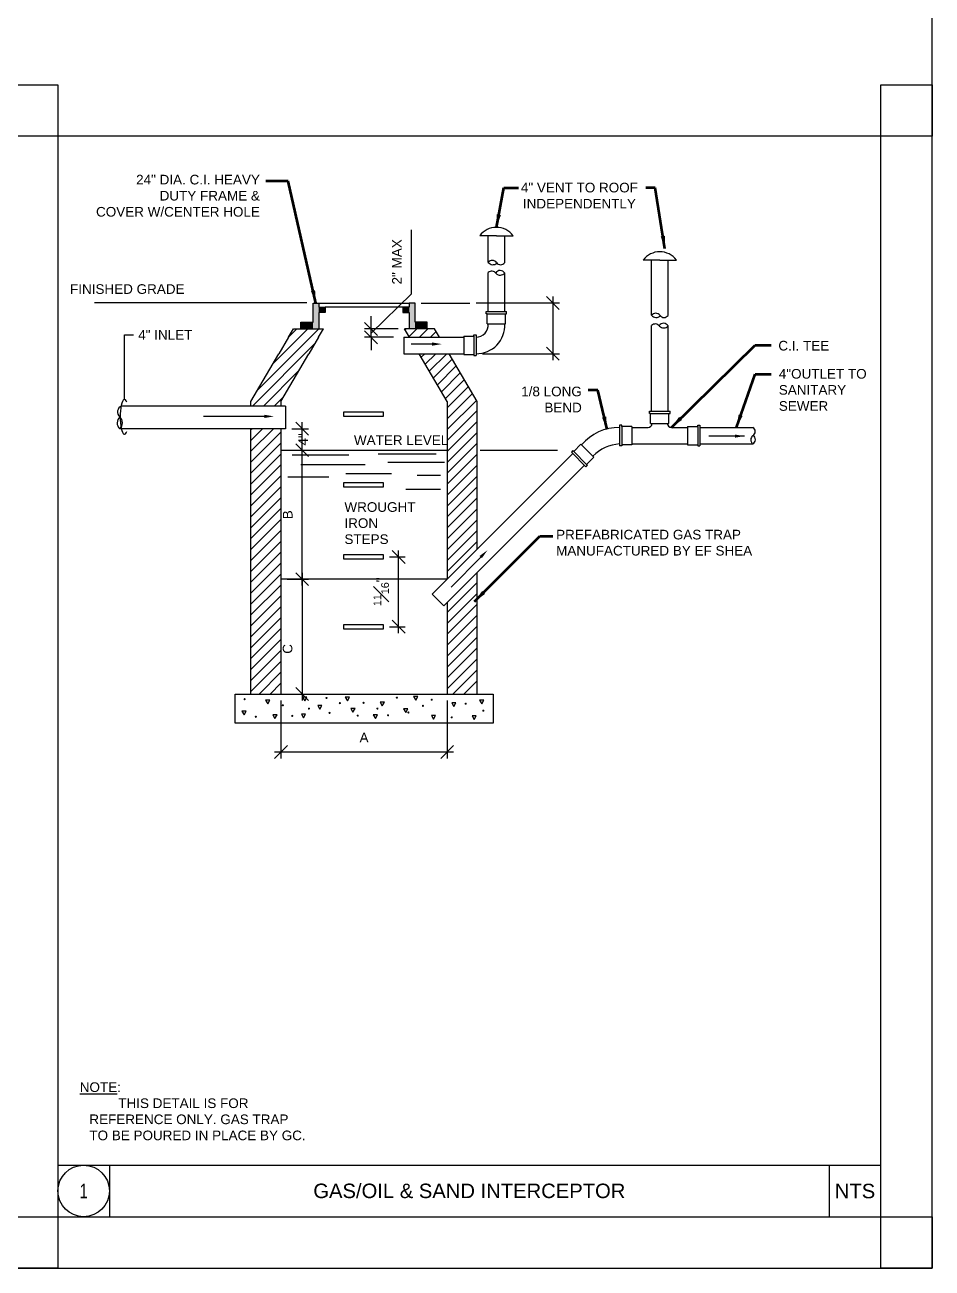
# Model space of a CAD drawing. Extents: x 2014.8 to 2046.4, y 1437.7 to 1484.9.
# Drawn here: x 2037.62 to 2046.44, y 1437.66 to 1449.74 of the extents above; entities that cross this region are included whole.
import ezdxf
from ezdxf.enums import TextEntityAlignment as Align

# ---------------------------------------------------------------- set-up
doc = ezdxf.new("R2010")
doc.units = 0
doc.header["$LTSCALE"] = 0.375
doc.header["$MEASUREMENT"] = 0
for name, color, linetype in [('G-ANNO-TEXT', 70, 'Continuous'), ('G-DETL', 12, 'Continuous'), ('G-DETL-BORD', 1, 'Continuous')]:
    doc.layers.add(name, color=color, linetype=linetype)
doc.styles.add('Arial', font='arial.ttf')
doc.dimstyles.new('RWS-ANNOTATIVE', dxfattribs={"dimscale": 0, "dimtxt": 0.09375, "dimasz": 0.125, "dimexe": 0.0625, "dimexo": 0.0625, "dimgap": 0.09375, "dimtad": 1, "dimdec": 4, "dimzin": 3, "dimdsep": 46, "dimlunit": 4, "dimtxsty": 'Arial', "dimblk": 'OBLIQUE', "dimcen": 0.09375, "dimdle": 0.0625, "dimclrd": 256, "dimclre": 256, "dimclrt": 256, "dimadec": 4, "dimazin": 0, "dimtfac": 0.8, "dimtdec": 4, "dimtix": 1, "dimtofl": 0, "dimtmove": 1, "dimatfit": 0, "dimfxl": 1, "dimfrac": 1, "dimtolj": 1, "dimtzin": 0, "dimlwd": -1, "dimlwe": -1, "dimarcsym": 0})

# ---------------------------------------------------------------- blocks, each defined once
blk = doc.blocks.new('ARW2')
blk.add_solid([(0.09, -0.015), (0.09, 0.015), (0, 0)])
blk = doc.blocks.new('_Oblique')
at = {"color": 0, "linetype": 'ByBlock', "lineweight": -2}
blk.add_line((-0.5, -0.5), (0.5, 0.5), dxfattribs=at)
blk = doc.blocks.new('*D4')
at = {"layer": 'DEFPOINTS', "color": 0, "transparency": 16777216}
for p in [(2041.1, 1444.57), (2041.251, 1444.57), (2041.1, 1443.892)]:
    blk.add_point(p, dxfattribs=at)
at = {"layer": 'G-ANNO-TEXT', "transparency": 16777216}
for p, q in [((2041.162, 1444.57), (2041.314, 1444.57)), ((2041.251, 1443.829), (2041.251, 1444.633)), ((2041.162, 1443.892), (2041.314, 1443.892))]:
    blk.add_line(p, q, dxfattribs=at)
at = {"layer": 'G-ANNO-TEXT', "transparency": 16777216, "xscale": 0.125, "yscale": 0.125, "zscale": 0.125}
for p, rotation in [((2041.251, 1444.57), 90), ((2041.251, 1443.892), 270)]:
    blk.add_blockref('_Oblique', p, dxfattribs=dict(at, rotation=rotation))
at = {"layer": 'G-ANNO-TEXT', "transparency": 16777216, "insert": (2041.082, 1444.231), "char_height": 0.09375, "attachment_point": 5, "rotation": 90, "style": 'Arial'}
blk.add_mtext('\\A1;{\\H0.800000x;\\S11#16;}"', dxfattribs=at)
blk = doc.blocks.new('*D5')
at = {"layer": 'DEFPOINTS', "color": 0, "transparency": 16777216}
for p in [(2040.152, 1445.816), (2040.314, 1445.816), (2040.107, 1445.607)]:
    blk.add_point(p, dxfattribs=at)
at = {"layer": 'G-ANNO-TEXT', "transparency": 16777216}
for p, q in [((2040.314, 1445.544), (2040.314, 1445.879)), ((2040.214, 1445.816), (2040.376, 1445.816)), ((2040.169, 1445.607), (2040.376, 1445.607))]:
    blk.add_line(p, q, dxfattribs=at)
at = {"layer": 'G-ANNO-TEXT', "transparency": 16777216, "xscale": 0.125, "yscale": 0.125, "zscale": 0.125}
for p, rotation in [((2040.314, 1445.816), 90), ((2040.314, 1445.607), 270)]:
    blk.add_blockref('_Oblique', p, dxfattribs=dict(at, rotation=rotation))
at = {"layer": 'G-ANNO-TEXT', "transparency": 16777216, "insert": (2040.323, 1445.712), "char_height": 0.0938, "attachment_point": 5, "rotation": 90, "style": 'Arial'}
blk.add_mtext('\\A1;4"', dxfattribs=at)
blk = doc.blocks.new('*D6')
at = {"layer": 'DEFPOINTS', "color": 0, "transparency": 16777216}
for p in [(2040.983, 1446.786), (2041.31, 1446.786), (2041.264, 1446.705)]:
    blk.add_point(p, dxfattribs=at)
at = {"layer": 'G-ANNO-TEXT', "transparency": 16777216}
for p, q in [((2041.376, 1447.127), (2041.376, 1447.749)), ((2040.983, 1446.746), (2041.376, 1447.127)), ((2040.983, 1446.786), (2040.983, 1446.911)), ((2041.247, 1446.786), (2040.92, 1446.786)), ((2040.983, 1446.705), (2040.983, 1446.786)), ((2041.202, 1446.705), (2040.92, 1446.705)), ((2040.983, 1446.705), (2040.983, 1446.58))]:
    blk.add_line(p, q, dxfattribs=at)
at = {"layer": 'G-ANNO-TEXT', "transparency": 16777216, "xscale": 0.125, "yscale": 0.125, "zscale": 0.125}
for p, rotation in [((2040.983, 1446.786), 270), ((2040.983, 1446.705), 90)]:
    blk.add_blockref('_Oblique', p, dxfattribs=dict(at, rotation=rotation))
at = {"layer": 'G-ANNO-TEXT', "transparency": 16777216, "insert": (2041.235, 1447.438), "char_height": 0.0938, "attachment_point": 5, "rotation": 90, "style": 'Arial'}
blk.add_mtext('\\A1;2" MAX', dxfattribs=at)
blk = doc.blocks.new('*D7')
at = {"layer": 'DEFPOINTS', "color": 0, "transparency": 16777216}
for p in [(2041.943, 1447.038), (2042.004, 1446.545), (2042.751, 1446.545)]:
    blk.add_point(p, dxfattribs=at)
at = {"layer": 'G-ANNO-TEXT', "transparency": 16777216}
for p, q in [((2042.751, 1447.1), (2042.751, 1446.483)), ((2042.005, 1447.038), (2042.814, 1447.038)), ((2042.067, 1446.545), (2042.814, 1446.545))]:
    blk.add_line(p, q, dxfattribs=at)
at = {"layer": 'G-ANNO-TEXT', "transparency": 16777216, "xscale": 0.125, "yscale": 0.125, "zscale": 0.125}
for p, rotation in [((2042.751, 1447.038), 90), ((2042.751, 1446.545), 270)]:
    blk.add_blockref('_Oblique', p, dxfattribs=dict(at, rotation=rotation))
blk = doc.blocks.new('*D8')
at = {"layer": 'DEFPOINTS', "color": 0, "transparency": 16777216}
for p in [(2040.107, 1443.237), (2041.723, 1443.237), (2040.107, 1442.674)]:
    blk.add_point(p, dxfattribs=at)
at = {"layer": 'G-ANNO-TEXT', "transparency": 16777216}
for p, q in [((2040.107, 1443.175), (2040.107, 1442.611)), ((2041.723, 1443.175), (2041.723, 1442.611)), ((2041.785, 1442.674), (2040.044, 1442.674))]:
    blk.add_line(p, q, dxfattribs=at)
at = {"layer": 'G-ANNO-TEXT', "transparency": 16777216, "xscale": 0.125, "yscale": 0.125, "zscale": 0.125, "rotation": 180}
blk.add_blockref('_Oblique', (2040.107, 1442.674), dxfattribs=at)
at = {"layer": 'G-ANNO-TEXT', "transparency": 16777216, "xscale": 0.125, "yscale": 0.125, "zscale": 0.125}
blk.add_blockref('_Oblique', (2041.723, 1442.674), dxfattribs=at)
at = {"layer": 'G-ANNO-TEXT', "transparency": 16777216, "insert": (2040.915, 1442.815), "char_height": 0.0938, "attachment_point": 5, "style": 'Arial'}
blk.add_mtext('\\A1;A', dxfattribs=at)
blk = doc.blocks.new('*D9')
at = {"layer": 'DEFPOINTS', "color": 0, "transparency": 16777216}
for p in [(2040.107, 1444.354), (2040.107, 1443.237), (2040.314, 1443.237)]:
    blk.add_point(p, dxfattribs=at)
at = {"layer": 'G-ANNO-TEXT', "transparency": 16777216}
for p, q in [((2040.314, 1444.416), (2040.314, 1443.175)), ((2040.169, 1444.354), (2040.376, 1444.354)), ((2040.169, 1443.237), (2040.376, 1443.237))]:
    blk.add_line(p, q, dxfattribs=at)
at = {"layer": 'G-ANNO-TEXT', "transparency": 16777216, "xscale": 0.125, "yscale": 0.125, "zscale": 0.125}
for p, rotation in [((2040.314, 1444.354), 90), ((2040.314, 1443.237), 270)]:
    blk.add_blockref('_Oblique', p, dxfattribs=dict(at, rotation=rotation))
at = {"layer": 'G-ANNO-TEXT', "transparency": 16777216, "insert": (2040.172, 1443.676), "char_height": 0.0938, "attachment_point": 5, "rotation": 90, "style": 'Arial'}
blk.add_mtext('\\A1;C', dxfattribs=at)
blk = doc.blocks.new('*D10')
at = {"layer": 'DEFPOINTS', "color": 0, "transparency": 16777216}
for p in [(2040.107, 1445.607), (2040.314, 1445.607), (2040.107, 1444.354)]:
    blk.add_point(p, dxfattribs=at)
at = {"layer": 'G-ANNO-TEXT', "transparency": 16777216}
for p, q in [((2040.314, 1444.291), (2040.314, 1445.669)), ((2040.169, 1445.607), (2040.376, 1445.607)), ((2040.169, 1444.354), (2040.376, 1444.354))]:
    blk.add_line(p, q, dxfattribs=at)
at = {"layer": 'G-ANNO-TEXT', "transparency": 16777216, "xscale": 0.125, "yscale": 0.125, "zscale": 0.125}
for p, rotation in [((2040.314, 1445.607), 90), ((2040.314, 1444.354), 270)]:
    blk.add_blockref('_Oblique', p, dxfattribs=dict(at, rotation=rotation))
at = {"layer": 'G-ANNO-TEXT', "transparency": 16777216, "insert": (2040.173, 1444.98), "char_height": 0.0938, "attachment_point": 5, "rotation": 90, "style": 'Arial'}
blk.add_mtext('\\A1;B', dxfattribs=at)

msp = doc.modelspace()

# ---------------------------------------------------------------- linework, layer by layer
at = {"layer": 'DEFPOINTS'}
for points in [[(2014.81377, 1437.65798), (2046.43877, 1437.65798), (2046.43877, 1460.90798), (2014.81377, 1460.90798)], [(2037.43877, 1449.15798), (2037.93877, 1449.15798), (2037.93877, 1448.65798), (2037.43877, 1448.65798)], [(2037.43877, 1449.15798), (2037.93877, 1449.15798), (2037.93877, 1448.65798), (2037.43877, 1448.65798)], [(2046.43877, 1448.65798), (2045.93877, 1448.65798), (2045.93877, 1449.15798), (2046.43877, 1449.15798)], [(2037.43877, 1438.15798), (2037.93877, 1438.15798), (2037.93877, 1437.65798), (2037.43877, 1437.65798)], [(2046.43877, 1437.65798), (2045.93877, 1437.65798), (2045.93877, 1438.15798), (2046.43877, 1438.15798)]]:
    msp.add_lwpolyline(points, close=True, dxfattribs=at)
at = {"layer": 'G-ANNO-TEXT'}
for p, q in [((2038.58516, 1446.10065), (2038.58516, 1446.72729)), ((2038.58516, 1446.72729), (2038.67218, 1446.72729))]:
    msp.add_line(p, q, dxfattribs=at)
msp.add_ellipse((2038.58516, 1445.9313), major_axis=(0, 0.16935), ratio=0.25, start_param=5.701674, end_param=10.00628927, dxfattribs=at)
at = {"layer": 'G-DETL'}
for p, q in [((2042.2022, 1447.69208), (2042.0395, 1447.69208)), ((2042.12164, 1447.43271), (2042.12164, 1447.69208)), ((2042.2022, 1447.69208), (2042.36491, 1447.69208)), ((2042.28277, 1447.43094), (2042.28277, 1447.69208)), ((2043.79086, 1447.45527), (2043.62816, 1447.45527)), ((2043.7103, 1446.91955), (2043.7103, 1447.45527)), ((2043.79086, 1447.45527), (2043.95356, 1447.45527)), ((2043.87143, 1446.91779), (2043.87143, 1447.45527)), ((2042.12164, 1446.95445), (2042.12164, 1447.33293)), ((2042.28277, 1446.95445), (2042.28277, 1447.32798)), ((2040.35726, 1447.03822), (2038.29563, 1447.03822)), ((2040.41916, 1446.85139), (2040.41916, 1447.03525)), ((2040.41916, 1447.03525), (2040.47459, 1447.03525)), ((2040.47459, 1447.03525), (2040.47459, 1446.99616)), ((2040.47459, 1447.03525), (2041.35505, 1447.03525)), ((2040.47459, 1446.99616), (2040.53642, 1446.99616)), ((2040.53642, 1446.99616), (2040.53642, 1446.94568)), ((2041.29322, 1446.99616), (2040.53642, 1446.99616)), ((2041.29322, 1446.99616), (2041.29322, 1446.94568)), ((2041.35505, 1446.99616), (2041.29322, 1446.99616)), ((2041.35505, 1447.03525), (2041.35505, 1446.99616)), ((2041.41047, 1447.03525), (2041.35505, 1447.03525)), ((2041.41047, 1446.85139), (2041.41047, 1447.03525)), ((2041.47036, 1447.03766), (2041.94293, 1447.03766)), ((2042.10114, 1446.95445), (2042.30141, 1446.95445)), ((2042.10114, 1446.93328), (2042.10114, 1446.95445)), ((2042.30141, 1446.93328), (2042.30141, 1446.95445)), ((2040.30195, 1446.78633), (2040.30195, 1446.85139)), ((2040.30195, 1446.85139), (2040.41916, 1446.85139)), ((2040.53642, 1446.94568), (2040.47459, 1446.94568)), ((2040.47459, 1446.94568), (2040.47459, 1446.78633)), ((2041.29322, 1446.94568), (2041.35505, 1446.94568)), ((2041.35505, 1446.94568), (2041.35505, 1446.78633)), ((2041.52769, 1446.85139), (2041.41047, 1446.85139)), ((2041.52769, 1446.78633), (2041.52769, 1446.85139)), ((2042.11256, 1446.93328), (2042.10114, 1446.93328)), ((2042.11256, 1446.93328), (2042.28998, 1446.93328)), ((2042.11256, 1446.83411), (2042.11256, 1446.93328)), ((2042.11256, 1446.83411), (2042.28998, 1446.83411)), ((2042.28998, 1446.93328), (2042.30141, 1446.93328)), ((2042.28998, 1446.83411), (2042.28998, 1446.93328)), ((2039.88165, 1446.19328), (2040.47471, 1446.78633)), ((2040.03129, 1446.44898), (2040.36864, 1446.78633)), ((2040.18092, 1446.70468), (2040.26258, 1446.78633)), ((2040.18195, 1446.70643), (2040.22871, 1446.78633)), ((2040.22871, 1446.78633), (2040.52004, 1446.78633)), ((2040.47328, 1446.70643), (2040.52004, 1446.78633)), ((2041.60093, 1446.78633), (2041.3096, 1446.78633)), ((2041.35636, 1446.70643), (2041.3096, 1446.78633)), ((2041.31463, 1446.77773), (2041.32324, 1446.78633)), ((2041.35379, 1446.71082), (2041.4293, 1446.78633)), ((2041.45547, 1446.70643), (2041.53537, 1446.78633)), ((2041.56153, 1446.70643), (2041.61588, 1446.76078)), ((2041.64769, 1446.70643), (2041.60093, 1446.78633)), ((2041.88389, 1446.71551), (2041.88389, 1446.53809)), ((2041.88389, 1446.71551), (2041.98306, 1446.71551)), ((2041.98306, 1446.72693), (2042.00423, 1446.72693)), ((2041.98306, 1446.71551), (2041.98306, 1446.72693)), ((2041.98306, 1446.71551), (2041.98306, 1446.53809)), ((2042.00423, 1446.72693), (2042.00423, 1446.52667)), ((2043.7103, 1445.98577), (2043.7103, 1446.81977)), ((2043.87143, 1445.98577), (2043.87143, 1446.81482)), ((2039.83052, 1446.03607), (2040.43435, 1446.63991)), ((2040.18195, 1446.70643), (2040.08766, 1446.5453)), ((2040.47328, 1446.70643), (2040.37899, 1446.5453)), ((2041.3015, 1446.70643), (2041.3015, 1446.5453)), ((2041.3015, 1446.70643), (2041.88389, 1446.70643)), ((2041.57685, 1446.6387), (2041.37421, 1446.6387)), ((2039.81547, 1446.08018), (2040.08766, 1446.5453)), ((2040.1068, 1446.08018), (2040.37899, 1446.5453)), ((2041.3015, 1446.5453), (2041.88389, 1446.5453)), ((2041.72283, 1446.08018), (2041.45065, 1446.5453)), ((2041.47126, 1446.51009), (2041.50647, 1446.5453)), ((2041.51041, 1446.44318), (2041.61254, 1446.5453)), ((2041.54957, 1446.37627), (2041.71861, 1446.5453)), ((2041.58872, 1446.30936), (2041.77251, 1446.49314)), ((2042.01417, 1446.08018), (2041.74198, 1446.5453)), ((2041.88389, 1446.53809), (2041.98306, 1446.53809)), ((2041.98306, 1446.53809), (2041.98306, 1446.52667)), ((2041.98306, 1446.52667), (2042.00423, 1446.52667)), ((2039.93658, 1446.03607), (2040.28472, 1446.38421)), ((2041.62788, 1446.24244), (2041.81166, 1446.42623)), ((2041.66703, 1446.17553), (2041.85082, 1446.35932)), ((2041.70619, 1446.10862), (2041.88997, 1446.29241)), ((2041.72283, 1446.0192), (2041.92913, 1446.2255)), ((2040.04265, 1446.03607), (2040.13508, 1446.12851)), ((2041.72283, 1445.91314), (2041.96828, 1446.15859)), ((2040.15183, 1446.03607), (2038.55847, 1446.03607)), ((2039.81547, 1446.03607), (2039.81547, 1446.08018)), ((2040.1068, 1446.08018), (2040.1068, 1446.03607)), ((2040.15183, 1446.03607), (2040.15183, 1445.81635)), ((2041.72283, 1445.80707), (2042.00744, 1446.09168)), ((2041.72283, 1446.08018), (2041.72283, 1444.35378)), ((2041.72283, 1445.701), (2042.01417, 1445.99234)), ((2042.01417, 1444.64511), (2042.01417, 1446.08018)), ((2043.6898, 1445.9646), (2043.6898, 1445.98577)), ((2043.6898, 1445.98577), (2043.89006, 1445.98577)), ((2043.89006, 1445.9646), (2043.89006, 1445.98577)), ((2039.94526, 1445.93598), (2039.35426, 1445.93598)), ((2040.71901, 1445.98129), (2041.09988, 1445.98129)), ((2040.71901, 1445.93556), (2040.71901, 1445.98129)), ((2041.09988, 1445.93556), (2040.71901, 1445.93556)), ((2041.09988, 1445.98129), (2041.09988, 1445.93556)), ((2041.72283, 1445.59494), (2042.01417, 1445.88627)), ((2043.70122, 1445.9646), (2043.6898, 1445.9646)), ((2043.70122, 1445.86543), (2043.70122, 1445.9646)), ((2043.70122, 1445.9646), (2043.87864, 1445.9646)), ((2043.70122, 1445.86543), (2043.87864, 1445.86543)), ((2043.87864, 1445.86543), (2043.87864, 1445.9646)), ((2043.87864, 1445.9646), (2043.89006, 1445.9646)), ((2040.15183, 1445.81635), (2038.53883, 1445.81635)), ((2039.81547, 1443.23718), (2039.81547, 1445.81635)), ((2039.81547, 1445.59676), (2040.03506, 1445.81635)), ((2039.81547, 1445.70283), (2039.929, 1445.81635)), ((2039.81547, 1445.8089), (2039.82293, 1445.81635)), ((2039.81547, 1445.4907), (2040.1068, 1445.78203)), ((2040.1068, 1445.81635), (2040.1068, 1443.23718)), ((2041.72283, 1445.48887), (2042.01417, 1445.7802)), ((2043.42043, 1445.84954), (2043.39926, 1445.84954)), ((2043.39926, 1445.84954), (2043.39926, 1445.64927)), ((2043.42043, 1445.83811), (2043.42043, 1445.84954)), ((2043.5196, 1445.83811), (2043.42043, 1445.83811)), ((2043.42043, 1445.83811), (2043.42043, 1445.66069)), ((2043.5196, 1445.83811), (2043.5196, 1445.66069)), ((2043.5196, 1445.82889), (2043.67645, 1445.82889)), ((2043.90341, 1445.82889), (2044.06026, 1445.82889)), ((2044.06026, 1445.83797), (2044.15944, 1445.83797)), ((2044.06026, 1445.83797), (2044.06026, 1445.66055)), ((2044.15944, 1445.83797), (2044.15944, 1445.8494)), ((2044.15944, 1445.8494), (2044.1806, 1445.8494)), ((2044.15944, 1445.83797), (2044.15944, 1445.66055)), ((2044.1806, 1445.8494), (2044.1806, 1445.64913)), ((2044.1806, 1445.82889), (2044.69503, 1445.82889)), ((2044.61298, 1445.74437), (2044.26779, 1445.74437)), ((2039.81547, 1445.38463), (2040.1068, 1445.67596)), ((2041.72283, 1445.38281), (2042.01417, 1445.67414)), ((2043.02374, 1445.66541), (2042.95361, 1445.59528)), ((2043.02374, 1445.66541), (2043.14919, 1445.53995)), ((2043.42043, 1445.64927), (2043.39926, 1445.64927)), ((2043.5196, 1445.66069), (2043.42043, 1445.66069)), ((2043.42043, 1445.66069), (2043.42043, 1445.64927)), ((2043.5196, 1445.66777), (2044.06026, 1445.66777)), ((2044.06026, 1445.66055), (2044.15944, 1445.66055)), ((2044.15944, 1445.66055), (2044.15944, 1445.64913)), ((2044.15944, 1445.64913), (2044.1806, 1445.64913)), ((2044.1806, 1445.66777), (2044.69432, 1445.66777)), ((2039.81547, 1445.27857), (2040.1068, 1445.5699)), ((2040.1068, 1445.60691), (2041.72283, 1445.60691)), ((2040.21763, 1445.56162), (2040.7655, 1445.56162)), ((2041.05164, 1445.57046), (2041.61755, 1445.57046)), ((2041.57844, 1444.20939), (2042.944, 1445.57495)), ((2041.72283, 1445.27674), (2042.01417, 1445.56807)), ((2042.04304, 1445.60762), (2042.79605, 1445.60762)), ((2042.94553, 1445.60336), (2042.93057, 1445.58839)), ((2042.93057, 1445.58839), (2043.07218, 1445.44678)), ((2042.95361, 1445.59528), (2042.94553, 1445.60336)), ((2042.95361, 1445.59528), (2043.07907, 1445.46982)), ((2043.14919, 1445.53995), (2043.07907, 1445.46982)), ((2039.81547, 1445.1725), (2040.1068, 1445.46383)), ((2040.30181, 1445.4682), (2040.92502, 1445.4682)), ((2040.73827, 1445.38116), (2041.18109, 1445.38116)), ((2041.14784, 1445.49226), (2041.69607, 1445.49226)), ((2041.69238, 1444.09546), (2043.05794, 1445.46102)), ((2041.72283, 1445.17067), (2042.01417, 1445.46201)), ((2043.08715, 1445.46175), (2043.07218, 1445.44678)), ((2043.07907, 1445.46982), (2043.08715, 1445.46175)), ((2039.81547, 1445.06643), (2040.1068, 1445.35777)), ((2040.17236, 1445.34754), (2040.57274, 1445.34754)), ((2040.71901, 1445.29339), (2041.09988, 1445.29339)), ((2040.71901, 1445.24767), (2040.71901, 1445.29339)), ((2041.09988, 1445.29339), (2041.09988, 1445.24767)), ((2041.43115, 1445.36594), (2041.65681, 1445.36594)), ((2041.72283, 1445.06461), (2042.01417, 1445.35594)), ((2039.81547, 1444.96037), (2040.1068, 1445.2517)), ((2039.81547, 1444.8543), (2040.1068, 1445.14563)), ((2041.09988, 1445.24767), (2040.71901, 1445.24767)), ((2041.31974, 1445.22724), (2041.65681, 1445.22724)), ((2041.72283, 1444.95854), (2042.01417, 1445.24987)), ((2041.72283, 1444.85248), (2042.01417, 1445.14381)), ((2039.81547, 1444.74824), (2040.1068, 1445.03957)), ((2041.72283, 1444.74641), (2042.01417, 1445.03774)), ((2039.81547, 1444.64217), (2040.1068, 1444.9335)), ((2041.72283, 1444.64034), (2042.01417, 1444.93168)), ((2039.81547, 1444.5361), (2040.1068, 1444.82744)), ((2041.72283, 1444.53428), (2042.01417, 1444.82561)), ((2042.01417, 1444.64511), (2042.01417, 1444.87264)), ((2039.81547, 1444.43004), (2040.1068, 1444.72137)), ((2041.72283, 1444.42821), (2042.01417, 1444.71954)), ((2039.81547, 1444.32397), (2040.1068, 1444.6153)), ((2040.71901, 1444.59326), (2041.09988, 1444.59326)), ((2040.71901, 1444.54753), (2040.71901, 1444.59326)), ((2041.09988, 1444.54753), (2040.71901, 1444.54753)), ((2041.09988, 1444.59326), (2041.09988, 1444.54753)), ((2041.72283, 1444.5813), (2041.72283, 1444.35378)), ((2042.04955, 1444.56869), (2041.76327, 1444.27683)), ((2039.81547, 1444.21791), (2040.1068, 1444.50924)), ((2042.01417, 1443.23718), (2042.01417, 1444.41725)), ((2039.81547, 1444.11184), (2040.1068, 1444.40317)), ((2039.81547, 1444.00577), (2040.1068, 1444.29711)), ((2041.72283, 1444.35378), (2040.1068, 1444.35378)), ((2041.72283, 1444.03049), (2042.01417, 1444.32182)), ((2039.81547, 1443.89971), (2040.1068, 1444.19104)), ((2041.69238, 1444.09546), (2041.57844, 1444.20939)), ((2041.72283, 1443.92442), (2042.01417, 1444.21575)), ((2039.81547, 1443.79364), (2040.1068, 1444.08497)), ((2041.72283, 1444.12591), (2041.72283, 1443.23718)), ((2041.72283, 1443.81835), (2042.01417, 1444.10969)), ((2039.81547, 1443.68758), (2040.1068, 1443.97891)), ((2041.72283, 1443.71229), (2042.01417, 1444.00362)), ((2039.81547, 1443.58151), (2040.1068, 1443.87284)), ((2040.71901, 1443.8689), (2040.71901, 1443.91463)), ((2040.71901, 1443.91463), (2041.09988, 1443.91463)), ((2041.09988, 1443.8689), (2040.71901, 1443.8689)), ((2041.09988, 1443.91463), (2041.09988, 1443.8689)), ((2041.72283, 1443.60622), (2042.01417, 1443.89755)), ((2039.81547, 1443.47544), (2040.1068, 1443.76678)), ((2041.72283, 1443.50016), (2042.01417, 1443.79149)), ((2039.81547, 1443.36938), (2040.1068, 1443.66071)), ((2041.72283, 1443.39409), (2042.01417, 1443.68542)), ((2041.72283, 1443.28802), (2042.01417, 1443.57936)), ((2039.81547, 1443.26331), (2040.1068, 1443.55464)), ((2039.8954, 1443.23718), (2040.1068, 1443.44858)), ((2041.77806, 1443.23718), (2042.01417, 1443.47329)), ((2040.00147, 1443.23718), (2040.1068, 1443.34251)), ((2041.88412, 1443.23718), (2042.01417, 1443.36722)), ((2039.66074, 1442.95435), (2039.66074, 1443.23718)), ((2039.66074, 1443.23718), (2042.16889, 1443.23718)), ((2042.16889, 1443.23718), (2042.16889, 1442.95435)), ((2042.16889, 1442.95435), (2039.66074, 1442.95435))]:
    msp.add_line(p, q, dxfattribs=at)
for points in [[(2040.33788, 1443.17285), (2040.35842, 1443.20842), (2040.31735, 1443.20842)], [(2040.75347, 1443.17285), (2040.77401, 1443.20842), (2040.73294, 1443.20842)], [(2041.417, 1443.17852), (2041.43753, 1443.21408), (2041.39647, 1443.21408)], [(2039.97818, 1443.14313), (2039.99871, 1443.17869), (2039.95765, 1443.17869)], [(2040.48502, 1443.09006), (2040.50555, 1443.12562), (2040.46449, 1443.12562)], [(2040.80653, 1443.06069), (2040.82706, 1443.09625), (2040.786, 1443.09625)], [(2041.09267, 1443.12261), (2041.1132, 1443.15817), (2041.07214, 1443.15817)], [(2041.31974, 1443.05786), (2041.34027, 1443.09342), (2041.29921, 1443.09342)], [(2041.78838, 1443.11659), (2041.80891, 1443.15216), (2041.76785, 1443.15216)], [(2042.05966, 1443.14313), (2042.08019, 1443.17869), (2042.03913, 1443.17869)], [(2039.74792, 1443.03698), (2039.76846, 1443.07254), (2039.72739, 1443.07254)], [(2040.04892, 1442.99877), (2040.06945, 1443.03433), (2040.02839, 1443.03433)], [(2040.32586, 1443.00761), (2040.34639, 1443.04317), (2040.30533, 1443.04317)], [(2041.02476, 1442.99877), (2041.04529, 1443.03433), (2041.00423, 1443.03433)], [(2041.59067, 1442.99275), (2041.6112, 1443.02831), (2041.57014, 1443.02831)], [(2041.98574, 1442.98992), (2042.00627, 1443.02548), (2041.96521, 1443.02548)]]:
    msp.add_lwpolyline(points, close=True, dxfattribs=at)
at = {"layer": 'G-DETL', "const_width": 0.01026}
for points in [[(2040.54497, 1443.19939, 1), (2040.55523, 1443.19939, 1)], [(2041.22901, 1443.20222, 1), (2041.23927, 1443.20222, 1)], [(2039.74881, 1443.18736, 1), (2039.75907, 1443.18736, 1)], [(2040.12018, 1443.12862, 1), (2040.13045, 1443.12862, 1)], [(2040.37378, 1443.09607, 1), (2040.38404, 1443.09607, 1)], [(2040.67478, 1443.14915, 1), (2040.68504, 1443.14915, 1)], [(2040.90468, 1443.15198, 1), (2040.91494, 1443.15198, 1)], [(2041.04014, 1443.09607, 1), (2041.0504, 1443.09607, 1)], [(2041.48261, 1443.12261, 1), (2041.49287, 1443.12261, 1)], [(2041.56785, 1443.1817, 1), (2041.57811, 1443.1817, 1)], [(2041.8982, 1443.14313, 1), (2041.90846, 1443.14313, 1)], [(2042.06939, 1443.07555, 1), (2042.07965, 1443.07555, 1)], [(2039.85774, 1443.01646, 1), (2039.86801, 1443.01646, 1)], [(2040.21179, 1443.0253, 1), (2040.22205, 1443.0253, 1)], [(2040.57433, 1443.05467, 1), (2040.58459, 1443.05467, 1)], [(2040.84844, 1443.02813, 1), (2040.8587, 1443.02813, 1)], [(2041.14342, 1443.03132, 1), (2041.15368, 1443.03132, 1)], [(2041.34113, 1443.05786, 1), (2041.35139, 1443.05786, 1)], [(2041.76274, 1443.01044, 1), (2041.773, 1443.01044, 1)]]:
    msp.add_lwpolyline(points, format="xyb", close=True, dxfattribs=at)
at = {"layer": 'G-DETL'}
for centre, radius, start, end in [((2042.2022, 1447.56835), 0.2044, 37.251323, 142.748677), ((2042.16188, 1447.39893), 0.05254, 38.032601, 139.980533), ((2042.16746, 1447.46826), 0.05799, 217.806615, 313.202753), ((2043.79086, 1447.33154), 0.2044, 37.251323, 142.748677), ((2042.15684, 1447.29689), 0.05038, 34.600933, 134.327799), ((2042.23813, 1447.30236), 0.05147, 29.855501, 145.965627), ((2042.23934, 1447.36756), 0.05876, 225.710572, 317.649081), ((2042.24313, 1447.45724), 0.04757, 213.055143, 326.434872), ((2042.00466, 1446.82386), 0.11743, 269.790579, 5.005763), ((2042.00896, 1446.81946), 0.2742, 269.010708, 3.062292), ((2043.75054, 1446.88577), 0.05254, 38.032601, 139.980533), ((2043.75611, 1446.9551), 0.05799, 217.806615, 313.202753), ((2043.7455, 1446.78373), 0.05038, 34.600933, 134.327799), ((2043.82679, 1446.7892), 0.05147, 29.855501, 145.965627), ((2043.83179, 1446.94408), 0.04757, 213.055143, 326.434872), ((2043.828, 1446.8544), 0.05876, 225.710572, 317.649081), ((2038.57865, 1445.97859), 0.06092, 109.346928, 231.235412), ((2038.59158, 1445.87297), 0.07738, 131.304531, 227.02089), ((2038.48998, 1445.87445), 0.07591, 310.060609, 48.264812), ((2043.67611, 1445.87017), 0.04127, 270.467832, 353.404411), ((2043.90375, 1445.87017), 0.04127, 186.595589, 269.532168), ((2043.39813, 1445.3482), 0.48083, 89.865335, 139.824393), ((2044.73097, 1445.70862), 0.05488, 131.728922, 228.102891), ((2044.6687, 1445.71227), 0.05135, 299.937095, 52.465824), ((2044.67313, 1445.78939), 0.04517, 298.161484, 60.990075), ((2043.42364, 1445.27423), 0.39443, 93.544579, 135.896308)]:
    msp.add_arc(centre, radius, start, end, dxfattribs=at)
for points in [[(2040.41923, 1446.78633), (2040.41916, 1447.03525), (2040.47459, 1447.03525)], [(2040.47459, 1447.03525), (2040.47459, 1447.03525), (2040.47459, 1446.78633), (2040.41923, 1446.78633)], [(2040.47459, 1446.94568), (2040.53642, 1446.94568), (2040.53642, 1446.99616)], [(2040.53642, 1446.99616), (2040.53642, 1446.99616), (2040.47459, 1446.99616), (2040.47459, 1446.94568)], [(2041.29322, 1446.99616), (2041.29322, 1446.99616), (2041.35505, 1446.99616), (2041.35505, 1446.94568)], [(2041.35505, 1446.94568), (2041.29322, 1446.94568), (2041.29322, 1446.99616)], [(2041.35505, 1447.03525), (2041.35505, 1447.03525), (2041.35505, 1446.78633), (2041.4104, 1446.78633)], [(2041.4104, 1446.78633), (2041.41047, 1447.03525), (2041.35505, 1447.03525)], [(2040.30195, 1446.78633), (2040.30195, 1446.85139), (2040.41916, 1446.85139)], [(2040.41916, 1446.85139), (2040.41916, 1446.85139), (2040.41923, 1446.78633), (2040.30195, 1446.78633)], [(2041.41047, 1446.85139), (2041.41047, 1446.85139), (2041.4104, 1446.78633), (2041.52769, 1446.78633)], [(2041.52769, 1446.78633), (2041.52769, 1446.85139), (2041.41047, 1446.85139)], [(2041.57685, 1446.65432), (2041.57685, 1446.62307), (2041.6706, 1446.6387)], [(2039.94526, 1445.9516), (2039.94526, 1445.92035), (2040.03901, 1445.93598)], [(2042.03839, 1444.57963), (2042.0607, 1444.55775), (2042.11519, 1444.63562)]]:
    msp.add_solid(points, dxfattribs=at)
at = {"layer": 'G-DETL-BORD'}
for p, q in [((2037.93877, 1438.65798), (2045.93877, 1438.65798)), ((2038.43877, 1438.65798), (2038.43877, 1438.15798)), ((2045.43877, 1438.65798), (2045.43877, 1438.15798))]:
    msp.add_line(p, q, dxfattribs=at)
msp.add_lwpolyline([(2037.93877, 1438.15798), (2045.93877, 1438.15798), (2045.93877, 1448.65798), (2037.93877, 1448.65798)], close=True, dxfattribs=at)
msp.add_circle((2038.18877, 1438.40798), 0.25, dxfattribs=at)

# ---------------------------------------------------------------- block references
at = {"layer": 'G-DETL', "rotation": 180}
msp.add_blockref('ARW2', (2044.61298, 1445.74437), dxfattribs=at)

# ---------------------------------------------------------------- texts
at = {"layer": 'G-ANNO-TEXT', "style": 'Arial'}
for s, insert, char_height, width, attachment_point in [(' 24" DIA. C.I. HEAVY DUTY FRAME & \\PCOVER W/CENTER HOLE', (2039.90245, 1448.28388), 0.09375, 1.6010609, 3), ('4" VENT TO ROOF INDEPENDENTLY', (2043.0091, 1448.20657), 0.09375, 1.18511, 2), ('FINISHED GRADE', (2039.16946, 1447.22026), 0.09375, 1.8240304, 3), ('4" INLET', (2038.71914, 1446.77465), 0.09375, 1.1744785, 1), ('C.I. TEE', (2044.94322, 1446.66994), 0.09375, 0.9359844, 1), ('4"OUTLET TO SANITARY SEWER', (2044.94787, 1446.39664), 0.09375, 1.085371, 1), ('1/8 LONG BEND', (2043.03252, 1446.225), 0.09375, 0.6087835, 3), ('WATER LEVEL', (2040.81696, 1445.75173), 0.09375, 1.2155527, 1), ('WROUGHT IRON STEPS', (2040.72412, 1445.10196), 0.09375, 0.7146486, 1), ('PREFABRICATED GAS TRAP MANUFACTURED BY EF SHEA', (2042.78252, 1444.8338), 0.09375, 2.1181295, 1), ('\\pi-0.09375,l0.09375;{\\LNOTE}:\\P^ITHIS DETAIL IS FOR REFERENCE ONLY. GAS TRAP TO BE POURED IN PLACE BY GC.', (2038.15054, 1439.46374), 0.09375, 2.2133903, 1), ('GAS/OIL & SAND INTERCEPTOR', (2041.93877, 1438.40798), 0.140625, 7.3332337, 5), ('NTS', (2045.68877, 1438.40631), 0.140625, 0.0016777, 5)]:
    msp.add_mtext(s, dxfattribs=dict(at, insert=insert, char_height=char_height, width=width, attachment_point=attachment_point))
at = {"layer": 'G-ANNO-TEXT', "style": 'Arial', "width": 0.75}
msp.add_attdef('1', text='', height=0.14062, dxfattribs=at).set_placement((2038.18877, 1438.40798), align=Align.MIDDLE)

# ---------------------------------------------------------------- dimensions: what is measured, and where the dimension line sits
at = {"layer": 'G-ANNO-TEXT'}
for base, p1, p2, text, override, picture, middle in [((2040.98275, 1446.78633), (2041.26421, 1446.70487), (2041.3096, 1446.78633), '2" MAX', {"dimscale": 1, "dimtxt": 0.09375, "dimtxsty": 'Arial', "dimtix": 1, "dimtofl": 0, "dimtmove": 1, "dimatfit": 0}, '*D6', (2041.37614, 1447.22048)), ((2040.31377, 1445.81635), (2040.1068, 1445.60691), (2040.15183, 1445.81635), '4"', {"dimscale": 1, "dimtxt": 0.09375, "dimtxsty": 'Arial'}, '*D5', (2040.46354, 1445.71163)), ((2040.31377, 1443.23718), (2040.1068, 1444.35378), (2040.1068, 1443.23718), 'C', {"dimscale": 1, "dimtxt": 0.09375, "dimtxsty": 'Arial'}, '*D9', (2040.31377, 1443.67594))]:
    dim = msp.add_linear_dim(base=base, p1=p1, p2=p2, angle=90, text=text, dimstyle='RWS-ANNOTATIVE', override=override, dxfattribs=at)
    dim.commit()
    dim.dimension.update_dxf_attribs({"geometry": picture, "text_midpoint": middle, "dimtype": 160})
for base, p1, p2, text, picture, middle in [((2042.75127, 1446.5453), (2041.94293, 1447.03766), (2042.00423, 1446.5453), ' ', '*D7', (2042.75127, 1446.79148)), ((2040.31377, 1445.60691), (2040.1068, 1444.35378), (2040.1068, 1445.60691), 'B', '*D10', (2040.17314, 1444.98034))]:
    dim = msp.add_linear_dim(base=base, p1=p1, p2=p2, angle=90, text=text, dimstyle='RWS-ANNOTATIVE', override={"dimscale": 1, "dimtxt": 0.09375, "dimtxsty": 'Arial', "dimtix": 1, "dimtofl": 0, "dimtmove": 1, "dimatfit": 0}, dxfattribs=at)
    dim.commit()
    dim.dimension.update_dxf_attribs({"geometry": picture, "text_midpoint": middle})
dim = msp.add_linear_dim(base=(2041.25127, 1444.5704), p1=(2041.09988, 1443.89177), p2=(2041.09988, 1444.5704), angle=90, dimstyle='RWS-ANNOTATIVE', override={"dimscale": 1, "dimtxt": 0.09375, "dimtxsty": 'Arial', "dimtix": 1, "dimtofl": 0, "dimtmove": 1, "dimatfit": 0}, dxfattribs=at)
dim.commit()
dim.dimension.update_dxf_attribs({"geometry": '*D4', "text_midpoint": (2041.08157, 1444.23108)})
dim = msp.add_linear_dim(base=(2040.1068, 1442.67394), p1=(2041.72283, 1443.23718), p2=(2040.1068, 1443.23718), text='A', dimstyle='RWS-ANNOTATIVE', override={"dimscale": 1, "dimtxt": 0.09375, "dimtxsty": 'Arial', "dimtix": 1, "dimtofl": 0, "dimtmove": 1, "dimatfit": 0}, dxfattribs=at)
dim.commit()
dim.dimension.update_dxf_attribs({"geometry": '*D8', "text_midpoint": (2040.91482, 1442.81457)})

# ---------------------------------------------------------------- leaders
for points in [[(2040.44688, 1447.03525), (2040.17679, 1448.22048), (2039.96165, 1448.22048)], [(2042.2022, 1447.77275), (2042.27449, 1448.15798), (2042.41654, 1448.15798)], [(2043.83985, 1447.56423), (2043.74715, 1448.15798), (2043.6554, 1448.15798)], [(2043.90341, 1445.82889), (2044.71661, 1446.62673), (2044.87191, 1446.62673)], [(2044.53537, 1445.82889), (2044.71661, 1446.34548), (2044.87286, 1446.34548)], [(2043.27851, 1445.80729), (2043.18676, 1446.18923), (2043.09502, 1446.18923)], [(2041.9898, 1444.13686), (2042.62464, 1444.7717), (2042.75127, 1444.7717)]]:
    msp.add_leader(points, dimstyle='RWS-ANNOTATIVE', override={"dimscale": 1, "dimasz": 0.125, "dimgap": 0.09375, "dimtad": 0, "dimclrd": 256, "dimlwd": 65535}, dxfattribs=at)

doc.saveas('drawing.dxf')
